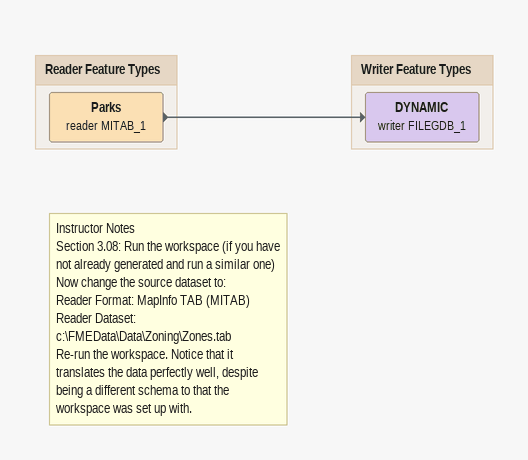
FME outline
Note: Instructor Notes / Section 3.08: Run the workspace (if you have not already generated and run a similar one) / Now change the source dataset to: / Reader Format: MapInfo TAB (MITAB) / Reader Dataset: c:\FMEData\Data\Zoning\Zones.tab / Re-run the workspace. Notice that it translates the data perfectly well, despite being a different schema to that the workspace was set up with.

Bookmark: Reader Feature Types
Parks (reader MITAB_1)
    -> DYNAMIC (writer FILEGDB_1)

Bookmark: Writer Feature Types
DYNAMIC (writer FILEGDB_1)
